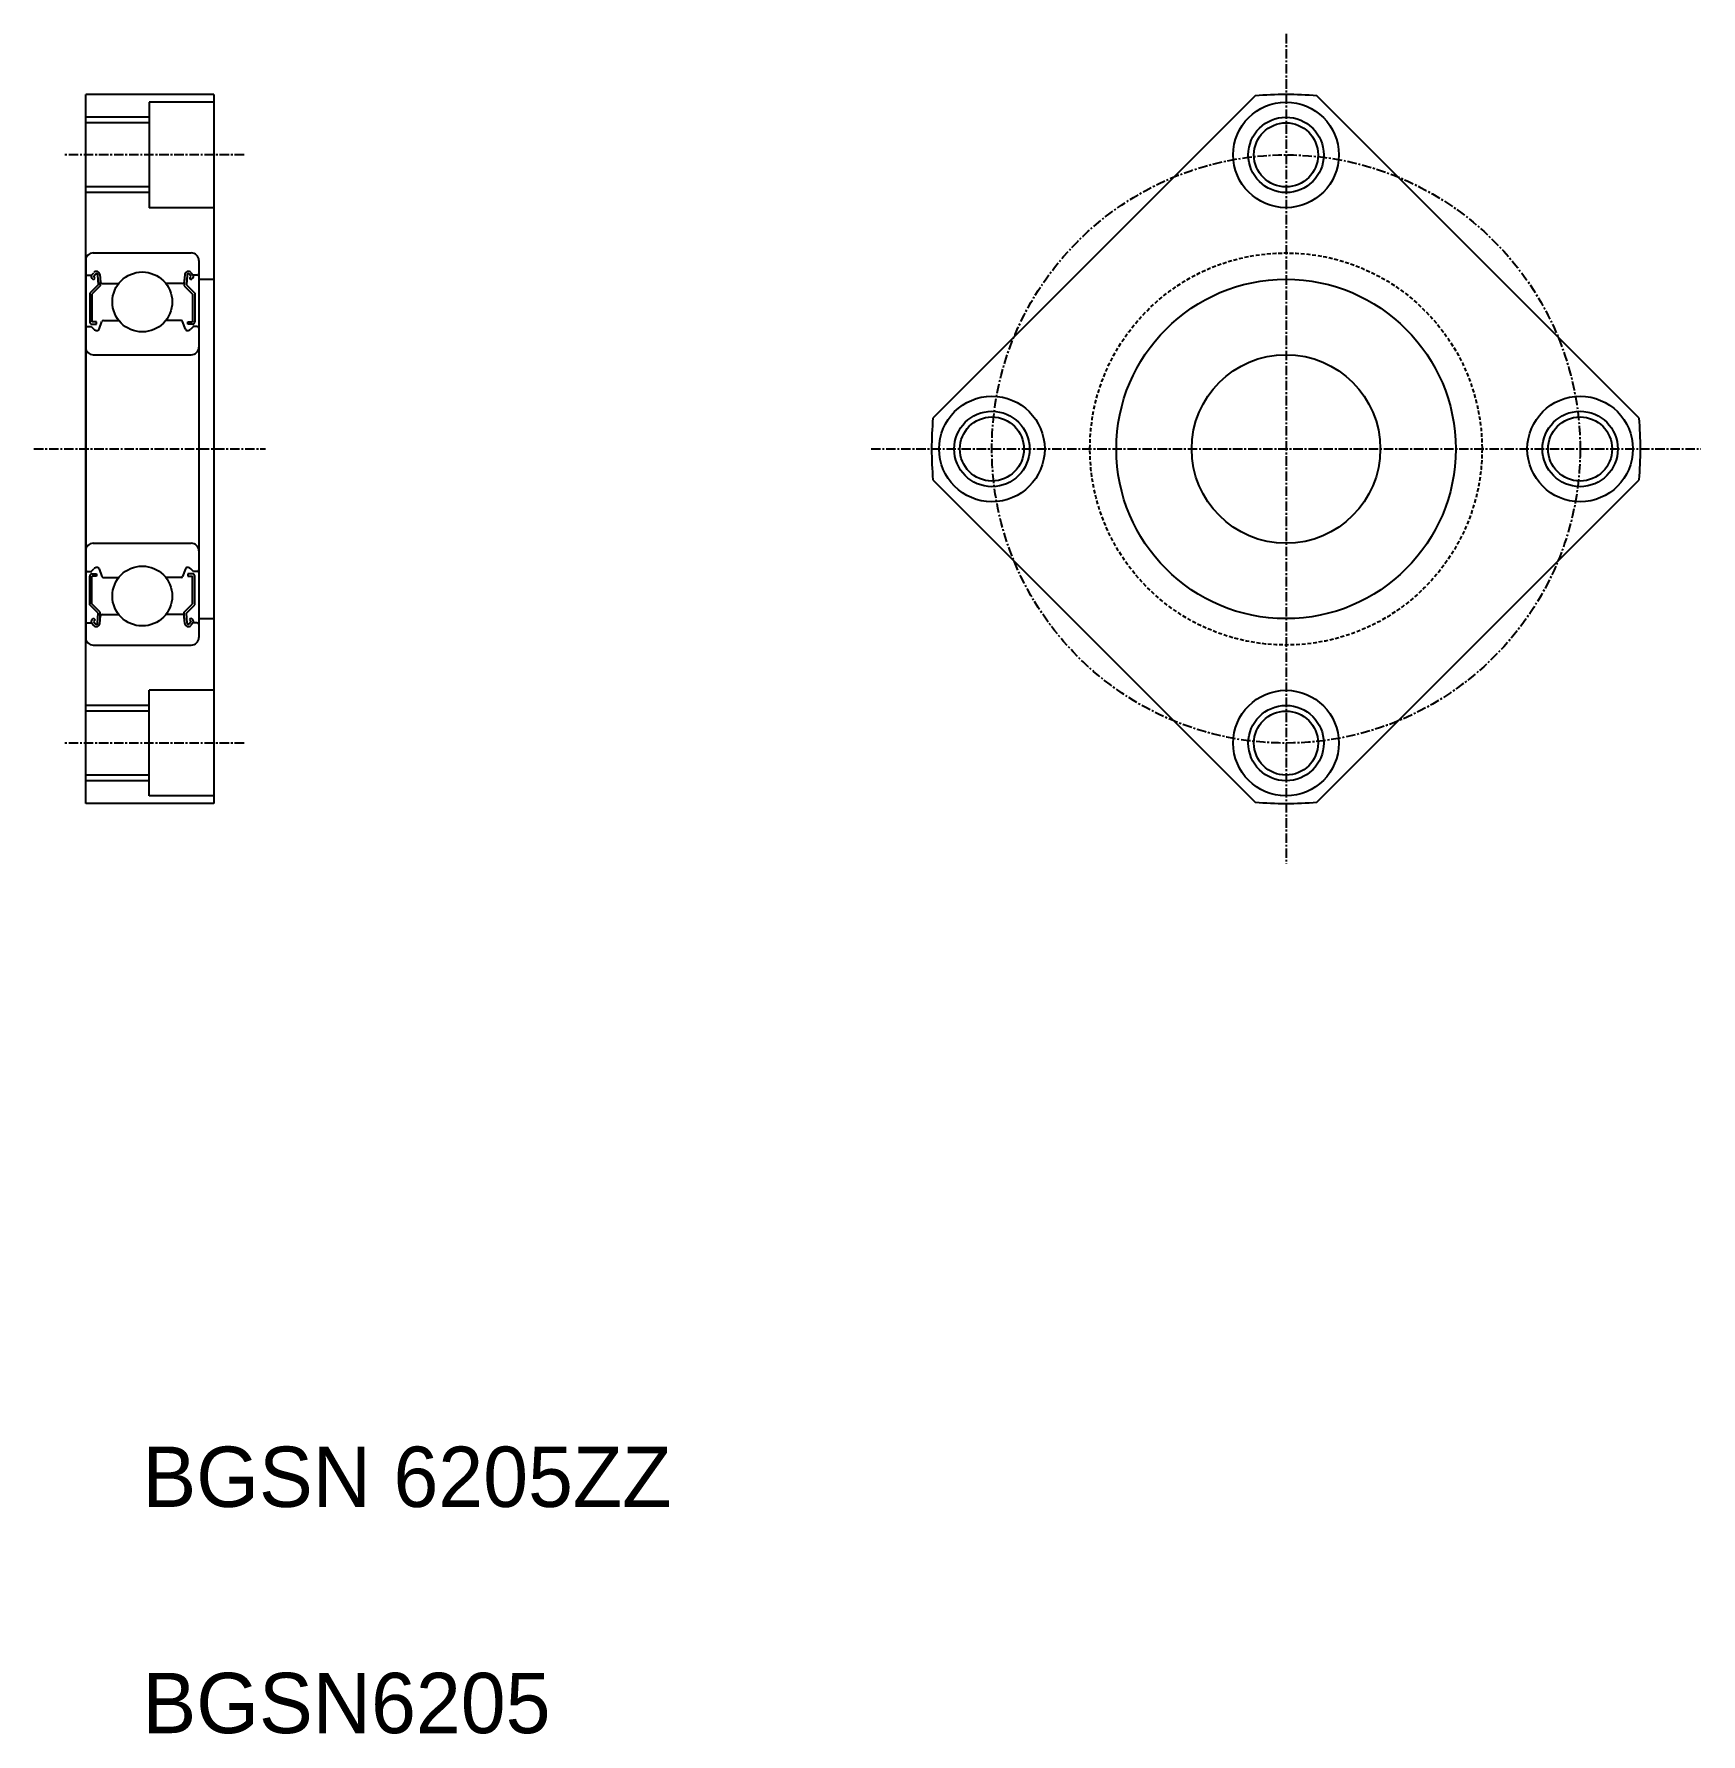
# Model space of a CAD drawing. Extents: x 283 to 504, y 88 to 313.
import ezdxf

# ---------------------------------------------------------------- set-up
doc = ezdxf.new("R2010")
doc.units = 0
doc.linetypes.add('CENTER', pattern=[2, 1.25, -0.25, 0.25, -0.25])
doc.linetypes.add('DASHED', pattern=[0.75, 0.5, -0.25])
doc.layers.get('0').update_dxf_attribs({"linetype": 'CONTINUOUS'})
doc.layers.add('CENTER', color=1, linetype='CENTER')

msp = doc.modelspace()

# ---------------------------------------------------------------- linework, layer by layer
for p, q in [((290.2, 211.15), (290.2, 305.15)), ((307.2, 305.15), (290.2, 305.15)), ((298.7, 305.15), (298.7, 305.15)), ((302.95, 305.15), (302.95, 305.15)), ((307.2, 305.15), (307.2, 211.15)), ((298.6, 304.15), (298.6, 290.15)), ((307.2, 304.15), (298.6, 304.15)), ((298.6, 301.4), (290.2, 301.4)), ((298.6, 292.9), (290.2, 292.9)), ((307.2, 290.15), (298.6, 290.15)), ((291.2, 284.15), (304.2, 284.15)), ((290.2, 283.15), (290.2, 233.15)), ((305.2, 283.15), (305.2, 233.15)), ((290.4, 281.2), (290.98, 281.2)), ((291.83, 279.9), (290.73, 278.8)), ((290.98, 281.2), (291.26, 281.53)), ((291.25, 280.58), (291.02, 280.78)), ((292.13, 279.78), (291.03, 278.68)), ((291.21, 281.01), (291.49, 281.34)), ((291.44, 280.81), (291.21, 281.01)), ((291.25, 280.58), (291.44, 280.81)), ((291.78, 281.25), (291.83, 279.9)), ((292.07, 281.28), (292.16, 280.28)), ((292.13, 280.63), (292.13, 279.78)), ((292.36, 280.1), (294.58, 280.1)), ((303.04, 280.1), (300.82, 280.1)), ((303.33, 281.28), (303.24, 280.28)), ((303.27, 280.63), (303.27, 279.78)), ((303.27, 279.78), (304.37, 278.68)), ((303.63, 281.25), (303.57, 279.9)), ((303.57, 279.9), (304.67, 278.8)), ((304.19, 281.01), (303.91, 281.34)), ((303.96, 280.81), (304.19, 281.01)), ((304.16, 280.58), (303.96, 280.81)), ((304.42, 281.2), (304.14, 281.53)), ((304.16, 280.58), (304.38, 280.78)), ((305, 281.2), (304.42, 281.2)), ((305.2, 280.65), (307.2, 280.65)), ((290.73, 278.8), (290.73, 275)), ((291.03, 278.68), (291.03, 275)), ((304.37, 278.68), (304.37, 275)), ((304.67, 278.8), (304.67, 275)), ((291.98, 274.05), (292.35, 275.07)), ((292.54, 275.2), (294.58, 275.2)), ((302.86, 275.2), (300.82, 275.2)), ((303.42, 274.05), (303.05, 275.07)), ((290.4, 274.4), (290.9, 274.4)), ((290.9, 274.4), (291.28, 274.02)), ((291.65, 275), (291.03, 275)), ((291.03, 274.7), (291.65, 274.7)), ((291.65, 274.7), (291.65, 275)), ((303.75, 274.7), (303.75, 275)), ((303.75, 275), (304.37, 275)), ((304.37, 274.7), (303.75, 274.7)), ((304.5, 274.4), (304.13, 274.02)), ((305, 274.4), (304.5, 274.4)), ((291.2, 270.65), (304.2, 270.65)), ((291.2, 245.65), (304.2, 245.65)), ((290.4, 241.9), (290.9, 241.9)), ((290.73, 237.49), (290.73, 241.3)), ((290.9, 241.9), (291.28, 242.27)), ((291.03, 241.6), (291.65, 241.6)), ((291.03, 237.62), (291.03, 241.3)), ((291.65, 241.3), (291.03, 241.3)), ((291.65, 241.6), (291.65, 241.3)), ((291.98, 242.25), (292.35, 241.23)), ((303.42, 242.25), (303.05, 241.23)), ((303.75, 241.6), (303.75, 241.3)), ((304.37, 241.6), (303.75, 241.6)), ((303.75, 241.3), (304.37, 241.3)), ((304.5, 241.9), (304.13, 242.27)), ((304.37, 237.62), (304.37, 241.3)), ((305, 241.9), (304.5, 241.9)), ((304.67, 237.49), (304.67, 241.3)), ((292.54, 241.1), (294.58, 241.1)), ((302.86, 241.1), (300.82, 241.1)), ((291.83, 236.39), (290.73, 237.49)), ((292.13, 236.52), (291.03, 237.62)), ((303.27, 236.52), (304.37, 237.62)), ((303.57, 236.39), (304.67, 237.49)), ((290.4, 235.1), (290.98, 235.1)), ((290.98, 235.1), (291.26, 234.76)), ((291.25, 235.71), (291.02, 235.52)), ((291.44, 235.48), (291.21, 235.29)), ((291.21, 235.29), (291.49, 234.96)), ((291.25, 235.71), (291.44, 235.48)), ((291.78, 235.05), (291.83, 236.39)), ((292.07, 235.02), (292.16, 236.02)), ((292.13, 235.67), (292.13, 236.52)), ((292.36, 236.2), (294.58, 236.2)), ((303.04, 236.2), (300.82, 236.2)), ((303.33, 235.02), (303.24, 236.02)), ((303.27, 235.67), (303.27, 236.52)), ((303.63, 235.05), (303.57, 236.39)), ((304.19, 235.29), (303.91, 234.96)), ((304.16, 235.71), (303.96, 235.48)), ((303.96, 235.48), (304.19, 235.29)), ((304.42, 235.1), (304.14, 234.76)), ((304.16, 235.71), (304.38, 235.52)), ((305, 235.1), (304.42, 235.1)), ((305.2, 235.65), (307.2, 235.65)), ((291.2, 232.15), (304.2, 232.15)), ((294.75, 232.15), (294.75, 232.15)), ((297.7, 232.15), (297.7, 232.15)), ((298.6, 212.15), (298.6, 226.15)), ((307.2, 226.15), (298.6, 226.15)), ((298.6, 223.4), (290.2, 223.4)), ((298.6, 214.9), (290.2, 214.9)), ((307.2, 212.15), (298.6, 212.15)), ((307.2, 211.15), (290.2, 211.15))]:
    msp.add_line(p, q)
at = {"color": 3}
for p, q in [((298.6, 302.15), (290.2, 302.15)), ((298.6, 292.15), (290.2, 292.15)), ((298.6, 224.15), (290.2, 224.15)), ((298.6, 214.15), (290.2, 214.15))]:
    msp.add_line(p, q, dxfattribs=at)
for points in [[(445.28, 304.97), (402.55, 262.24)], [(496.19, 262.24), (453.46, 304.97)], [(402.55, 254.06), (445.28, 211.33)], [(453.46, 211.33), (496.19, 254.06)]]:
    msp.add_lwpolyline(points)
for centre, radius in [((449.37, 297.15), 7), ((449.37, 297.15), 4.25), ((297.7, 277.65), 3.97), ((449.37, 258.15), 22.5), ((449.37, 258.15), 12.5), ((410.37, 258.15), 7), ((488.37, 258.15), 7), ((410.37, 258.15), 4.25), ((488.37, 258.15), 4.25), ((297.7, 238.65), 3.97), ((449.37, 219.15), 7), ((449.37, 219.15), 4.25)]:
    msp.add_circle(centre, radius)
for centre in [(449.37, 297.15), (410.37, 258.15), (488.37, 258.15), (449.37, 219.15)]:
    msp.add_circle(centre, 5, dxfattribs=at)
at = {"color": 3, "linetype": 'DASHED'}
msp.add_circle((449.37, 258.15), 26, dxfattribs=at)
for centre, radius, start, end in [((449.37, 258.15), 47, 85.0078, 94.9922), ((291.2, 283.15), 1, 90, 180), ((304.2, 283.15), 1, 0, 90), ((290.4, 281.4), 0.2, 180, 270), ((291.21, 281), 0.3, 139.9105, 229.9992), ((291.62, 281.24), 0.46, 4.9869, 139.9105), ((291.62, 281.24), 0.16, 2.3754, 139.9946), ((292.36, 280.3), 0.2, 184.9869, 270), ((303.04, 280.3), 0.2, 270, 355.0131), ((303.79, 281.24), 0.46, 40.0895, 175.0131), ((303.79, 281.24), 0.16, 40.0054, 177.6246), ((304.19, 281), 0.3, 310.0008, 40.0895), ((305, 281.4), 0.2, 270, 0), ((292.54, 275), 0.2, 90, 160.0304), ((302.86, 275), 0.2, 19.9696, 90), ((290.4, 274.2), 0.2, 90, 180), ((291.03, 275), 0.3, 180, 270), ((291.7, 274.45), 0.6, 225.0023, 272.8279), ((291.7, 274.15), 0.3, 265.4914, 340.0304), ((303.7, 274.15), 0.3, 199.9696, 274.5086), ((303.7, 274.45), 0.6, 267.1721, 314.9977), ((304.37, 275), 0.3, 270, 0), ((305, 274.2), 0.2, 0, 90), ((291.2, 271.65), 1, 180, 270), ((304.2, 271.65), 1, 270, 0), ((449.37, 258.15), 47, 175.0078, 184.9922), ((449.37, 258.15), 47, 355.0078, 4.9922), ((291.2, 244.65), 1, 90, 180), ((304.2, 244.65), 1, 0, 90), ((290.4, 242.1), 0.2, 180, 270), ((291.03, 241.3), 0.3, 90, 180), ((291.7, 241.85), 0.6, 87.1721, 134.9977), ((291.7, 242.15), 0.3, 19.9696, 94.5086), ((292.54, 241.3), 0.2, 199.9696, 270), ((302.86, 241.3), 0.2, 270, 340.0304), ((303.7, 242.15), 0.3, 85.4914, 160.0304), ((303.7, 241.85), 0.6, 45.0023, 92.8279), ((304.37, 241.3), 0.3, 0, 90), ((305, 242.1), 0.2, 270, 0), ((290.4, 234.9), 0.2, 90, 180), ((291.21, 235.29), 0.3, 130.0008, 220.0895), ((291.62, 235.06), 0.46, 220.0895, 355.0131), ((291.62, 235.06), 0.16, 220.0054, 357.6246), ((292.36, 236), 0.2, 90, 175.0131), ((303.04, 236), 0.2, 4.9869, 90), ((303.79, 235.06), 0.46, 184.9869, 319.9105), ((303.79, 235.06), 0.16, 182.3754, 319.9946), ((304.19, 235.29), 0.3, 319.9105, 49.9992), ((305, 234.9), 0.2, 0, 90), ((291.2, 233.15), 1, 180, 270), ((304.2, 233.15), 1, 270, 0), ((449.37, 258.15), 47, 265.0078, 274.9922)]:
    msp.add_arc(centre, radius, start, end)
at = {"layer": 'CENTER', "color": 1, "linetype": 'CENTER'}
for p, q in [((449.37, 313.18), (449.37, 203.12)), ((311.2, 297.15), (287.2, 297.15)), ((283.34, 258.15), (314.06, 258.15)), ((394.34, 258.15), (504.4, 258.15)), ((311.2, 219.15), (287.2, 219.15))]:
    msp.add_line(p, q, dxfattribs=at)
msp.add_circle((449.37, 258.15), 39, dxfattribs=at)

# ---------------------------------------------------------------- texts
for s, p in [('BGSN 6205ZZ', (297.72, 117.86)), ('BGSN6205', (297.72, 87.86))]:
    msp.add_text(s, height=8).set_placement(p)

doc.saveas('drawing.dxf')
